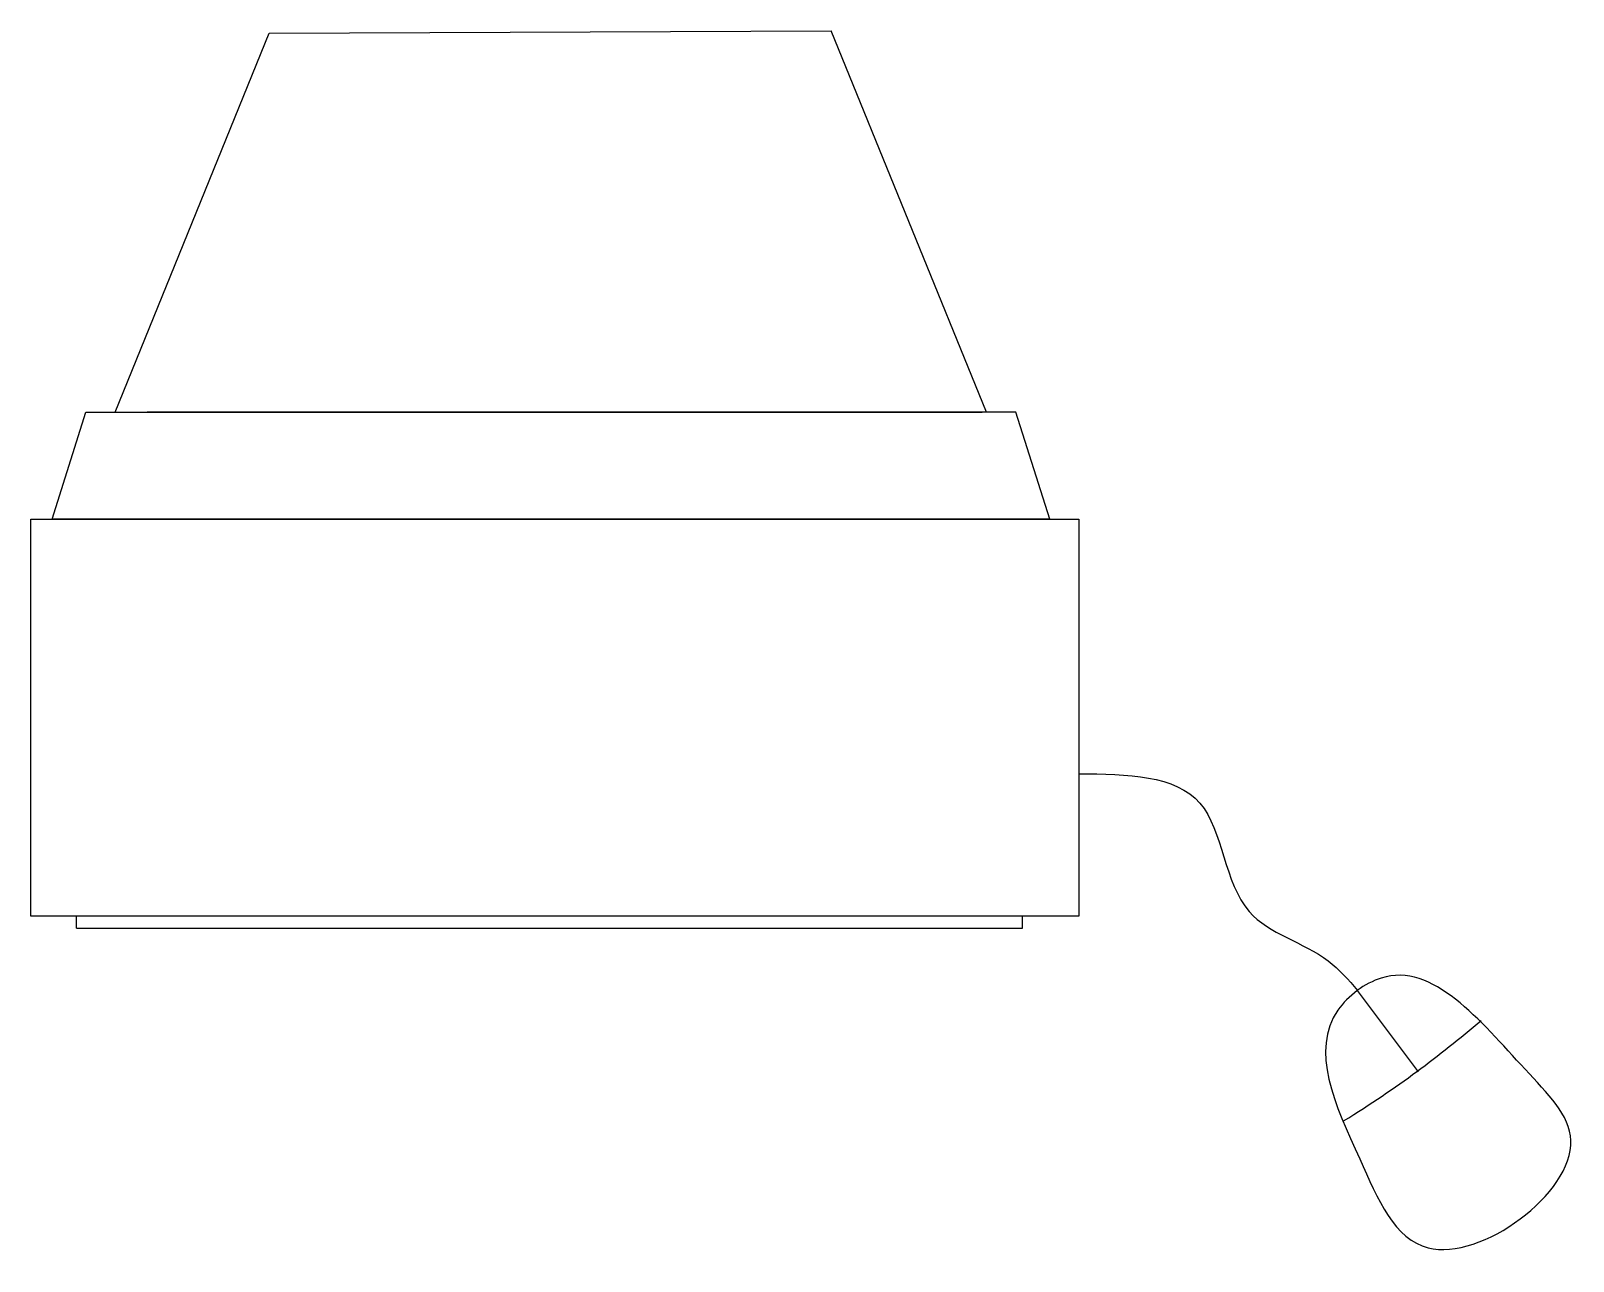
# Model space of a CAD drawing. Extents: x 1155 to 1815, y 2004 to 2531.
import ezdxf

# ---------------------------------------------------------------- set-up
doc = ezdxf.new("R2010")
doc.units = 0
doc.header["$LTSCALE"] = 1000
doc.header["$MEASUREMENT"] = 0
doc.layers.add('2D', color=7, linetype='CONTINUOUS')

msp = doc.modelspace()

# ---------------------------------------------------------------- linework, layer by layer
at = {"layer": '2D', "color": 2}
for p, q in [((1190.95, 2367.55), (1256.82, 2529.83)), ((1256.82, 2529.83), (1497.38, 2530.84)), ((1563.9, 2367.55), (1497.38, 2530.84)), ((1163.95, 2321.8), (1178.4, 2367.55)), ((1178.4, 2367.55), (1561.99, 2367.55)), ((1576.44, 2367.55), (1204.56, 2367.55)), ((1590.9, 2321.8), (1576.44, 2367.55)), ((1590.9, 2321.8), (1163.95, 2321.8))]:
    msp.add_line(p, q, dxfattribs=at)
msp.add_lwpolyline([(1603.37, 2321.8), (1603.37, 2151.88), (1154.81, 2151.88), (1154.81, 2321.8)], close=True, dxfattribs=at)
for points in [[(1174.42, 2146.69), (1579.32, 2146.69), (1579.32, 2151.88)], [(1174.42, 2146.69), (1174.42, 2151.88)], [(1748.78, 2085.24), (1722.72, 2120.03)]]:
    msp.add_lwpolyline(points, dxfattribs=at)
for points in [[(1603.37, 2212.82), (1655.24, 2200.17), (1676.33, 2153.77), (1710.07, 2132.69), (1722.72, 2120.03)], [(1723.6, 2047.91), (1714.29, 2111.6), (1732.81, 2125.34), (1794.42, 2086.29), (1814.01, 2055.86), (1752.9, 2009.82), (1723.6, 2047.91)]]:
    msp.add_spline(points, degree=3, dxfattribs=at)
msp.add_open_spline([(1716.72, 2064.21), (1740.1, 2078.62), (1757.19, 2091.73), (1775.62, 2107.16)], degree=3, dxfattribs=at)

doc.saveas('drawing.dxf')
